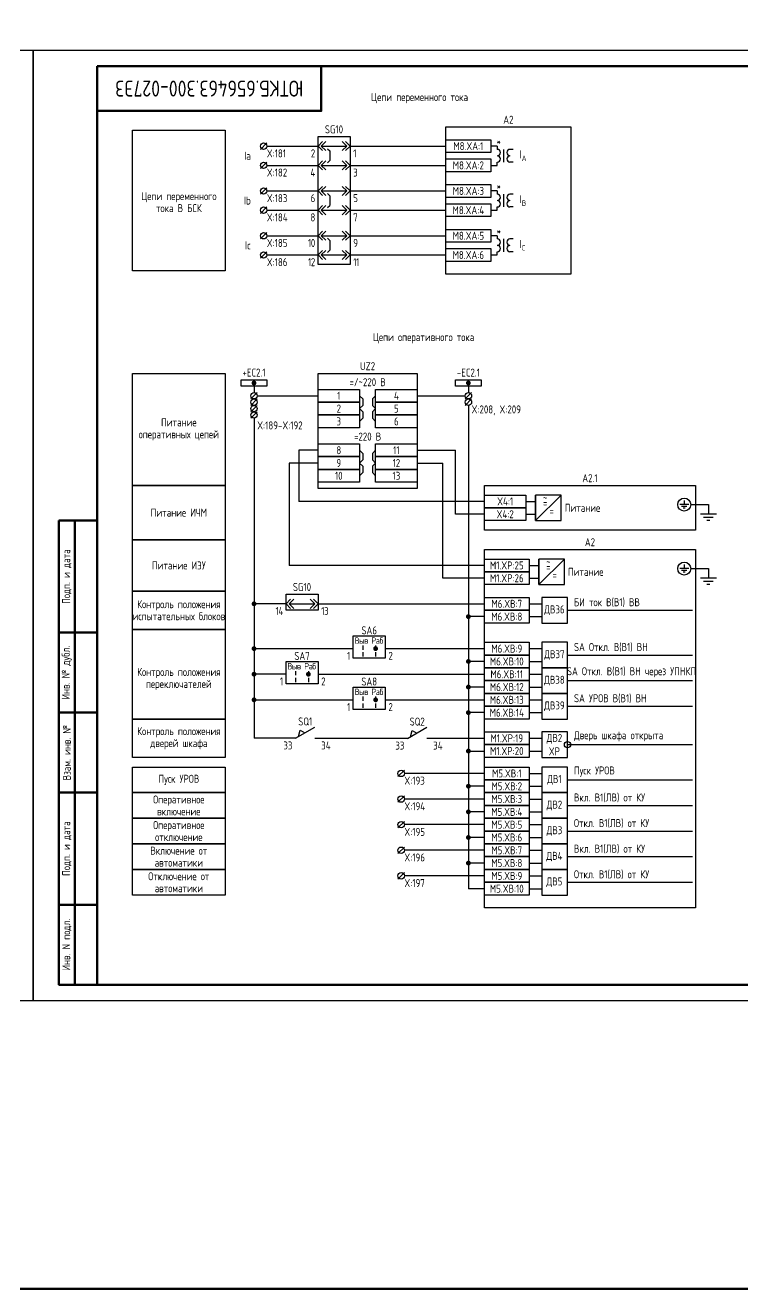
# Model space of a CAD drawing. Header units: millimetres. Extents: x -1117 to 5358, y -90 to 1610.
# Drawn here: x 1257.5 to 1481.7, y -90 to 304.8 of the extents above; entities that cross this region are included whole.
import ezdxf

# ---------------------------------------------------------------- set-up
doc = ezdxf.new("R2010")
doc.units = ezdxf.units.MM
doc.styles.add('Gost_type_A', font='GOST_A.TTF')

# ---------------------------------------------------------------- blocks, each defined once
blk = doc.blocks.new('Формат_А3')
blk.add_lwpolyline([(-420, 297), (0, 297), (0, 0), (-420, 0)], close=True)
at = {"lineweight": 50}
blk.add_lwpolyline([(-400, 292), (-5, 292), (-5, 5), (-400, 5)], close=True, dxfattribs=at)
blk = doc.blocks.new('Штамп угловой верхний')
at = {"lineweight": 50}
blk.add_lwpolyline([(0, 0), (70, 0), (70, -14), (0, -14)], close=True, dxfattribs=at)
blk = doc.blocks.new('Штамп левый нижний')
at = {"lineweight": 50}
for points in [[(-12, 145), (-7, 145), (-7, 110), (-12, 110)], [(-7, 145), (0, 145), (0, 110), (-7, 110)], [(-12, 110), (-7, 110), (-7, 85), (-12, 85)], [(-7, 110), (0, 110), (0, 85), (-7, 85)], [(-12, 85), (-7, 85), (-7, 60), (-12, 60)], [(-7, 85), (0, 85), (0, 60), (-7, 60)], [(-12, 60), (-7, 60), (-7, 25), (-12, 25)], [(-7, 60), (0, 60), (0, 25), (-7, 25)], [(-12, 25), (-7, 25), (-7, 0), (-12, 0)], [(-7, 25), (0, 25), (0, 0), (-7, 0)]]:
    blk.add_lwpolyline(points, close=True, dxfattribs=at)
at = {"char_height": 2.5, "attachment_point": 5, "rotation": 90, "style": 'Gost_type_A'}
for s, insert, width in [('Подп. и дата', (-9.5, 127.5), 35), ('Инв. № дубл.', (-9.5, 97.5), 25), ('Взам. инв. №', (-9.5, 72.5), 25), ('Подп. и дата', (-9.5, 42.5), 35), ('Инв. N подл.', (-9.5, 12.5), 25)]:
    blk.add_mtext(s, dxfattribs=dict(at, insert=insert, width=width))
blk = doc.blocks.new('POINT')
at = {"const_width": 0.75}
blk.add_lwpolyline([(-0.375, 0, 1), (0.375, 0, 1)], format="xyb", close=True, dxfattribs=at)
blk = doc.blocks.new('Шинка')
blk.add_lwpolyline([(-4, 1), (4, 1), (4, -1), (-4, -1)], close=True)
blk.add_blockref('POINT', (0, 0))
blk = doc.blocks.new('БИ_разъем')
for p, q in [((0, 0), (1.41, 1.41)), ((0, 0), (1.41, 1.41)), ((0, 0), (1.41, -1.41)), ((0, 0), (1.41, -1.41)), ((1, 0), (2.41, 1.41)), ((1, 0), (2.41, -1.41)), ((1, 0), (9, 0)), ((9, 0), (7.59, 1.41)), ((9, 0), (7.59, -1.41)), ((10, 0), (8.59, 1.41)), ((10, 0), (8.59, 1.41)), ((10, 0), (8.59, -1.41)), ((10, 0), (8.59, -1.41))]:
    blk.add_line(p, q)
blk = doc.blocks.new('БИ_перемычка')
for p, q in [((2.97, -0.79), (3.67, -1.5)), ((3.67, -1.5), (3.67, -4.5)), ((2.97, -5.21), (3.67, -4.5))]:
    blk.add_line(p, q)
blk = doc.blocks.new('Переключатель_положение')
for p, q in [((2, 1), (2, -0.34)), ((2, -1.14), (2, -2.49))]:
    blk.add_line(p, q)

msp = doc.modelspace()

# ---------------------------------------------------------------- linework, layer by layer
for p, q in [((1333, 268), (1331, 266)), ((1333, 267), (1349, 267)), ((1359, 267), (1389, 267)), ((1405, 267), (1403, 267)), ((1333, 262), (1331, 260)), ((1333, 261), (1348.83, 261)), ((1359, 261), (1389, 261)), ((1403, 261), (1405, 261)), ((1333, 254), (1331, 252)), ((1333, 253), (1348.83, 253)), ((1359, 253), (1389, 253)), ((1405, 253), (1403, 253)), ((1333, 248), (1331, 246)), ((1333, 247), (1348.83, 247)), ((1359, 247), (1389, 247)), ((1403, 247), (1405, 247)), ((1333, 240), (1331, 238)), ((1333, 239), (1348.83, 239)), ((1359, 239), (1389, 239)), ((1405, 239), (1403, 239)), ((1333, 234), (1331, 232)), ((1333, 233), (1348.83, 233)), ((1359, 233), (1389, 233)), ((1403, 233), (1405, 233)), ((1330, 190), (1328, 188)), ((1329, 193), (1329, 190)), ((1397, 190), (1395, 188)), ((1396, 193), (1396, 190)), ((1330, 188), (1328, 186)), ((1330, 186), (1328, 184)), ((1330, 189), (1349, 189)), ((1380, 189), (1395, 189)), ((1397, 188), (1395, 186)), ((1396, 186), (1396, 35)), ((1330, 184), (1328, 182)), ((1329, 182), (1329, 82)), ((1349, 172), (1343, 172)), ((1343, 172), (1343, 156)), ((1380, 172), (1392, 172)), ((1392, 152), (1392, 172)), ((1340, 168), (1340, 136)), ((1349, 168), (1340, 168)), ((1380, 168), (1388, 168)), ((1388, 132), (1388, 168)), ((1417, 150), (1417, 158)), ((1417, 150), (1425, 158)), ((1401, 156), (1343, 156)), ((1465.48, 155), (1471, 155)), ((1401, 152), (1392, 152)), ((1401, 136), (1340, 136)), ((1418, 130), (1418, 138)), ((1418, 130), (1426, 138)), ((1465.48, 135), (1471, 135)), ((1401, 132), (1388, 132)), ((1339, 124), (1329, 124)), ((1349, 124), (1401, 124)), ((1415, 124), (1419, 124)), ((1401, 120), (1396, 120)), ((1415, 120), (1419, 120)), ((1427, 122), (1466, 122)), ((1329, 110), (1360, 110)), ((1370, 110), (1401, 110)), ((1415, 110), (1419, 110)), ((1427, 108), (1466, 108)), ((1401, 106), (1396, 106)), ((1415, 106), (1419, 106)), ((1339, 102), (1329, 102)), ((1349, 102), (1401, 102)), ((1415, 102), (1419, 102)), ((1427, 100), (1466, 100)), ((1401, 98), (1396, 98)), ((1415, 98), (1419, 98)), ((1329, 94), (1360, 94)), ((1370, 94), (1401, 94)), ((1415, 94), (1419, 94)), ((1427, 92), (1466, 92)), ((1401, 90), (1396, 90)), ((1415, 90), (1419, 90)), ((1342, 82), (1348, 85.46)), ((1342.86, 82.5), (1343.43, 84.48)), ((1343.43, 84.48), (1344.87, 83.65)), ((1377, 81.95), (1383, 85.42)), ((1377.86, 82.45), (1378.43, 84.44)), ((1378.43, 84.44), (1379.87, 83.61)), ((1342, 82), (1329, 82)), ((1377, 81.95), (1348, 81.95)), ((1383, 82), (1401, 82)), ((1415, 82), (1419, 82)), ((1427, 80), (1466, 80)), ((1396, 78), (1401, 78)), ((1396, 78), (1401, 78)), ((1415, 78), (1419, 78)), ((1376, 72), (1374, 70)), ((1401, 71), (1376, 71)), ((1415, 71), (1419, 71)), ((1427, 69), (1466, 69)), ((1376, 64), (1374, 62)), ((1401, 67), (1396, 67)), ((1415, 67), (1419, 67)), ((1401, 63), (1376, 63)), ((1415, 63), (1419, 63)), ((1427, 61), (1466, 61)), ((1376, 56), (1374, 54)), ((1401, 59), (1396, 59)), ((1415, 59), (1419, 59)), ((1401, 55), (1376, 55)), ((1415, 55), (1419, 55)), ((1427, 53), (1466, 53)), ((1376, 48), (1374, 46)), ((1401, 51), (1396, 51)), ((1415, 51), (1419, 51)), ((1401, 47), (1376, 47)), ((1415, 47), (1419, 47)), ((1427, 45), (1466, 45)), ((1376, 40), (1374, 38)), ((1401, 43), (1396, 43)), ((1415, 43), (1419, 43)), ((1401, 39), (1376, 39)), ((1415, 39), (1419, 39)), ((1427, 37), (1466, 37)), ((1401, 35), (1396, 35)), ((1415, 35), (1419, 35))]:
    msp.add_line(p, q)
at = {"ltscale": 4}
for p, q in [((1405, 267), (1405, 266)), ((1405, 266.5), (1405, 266)), ((1407, 266), (1407, 262)), ((1410, 266), (1409, 266)), ((1405, 261), (1405, 262)), ((1410, 262), (1409, 262)), ((1405, 253), (1405, 252)), ((1405, 252.5), (1405, 252)), ((1407, 252), (1407, 248)), ((1410, 252), (1409, 252)), ((1405, 247), (1405, 248)), ((1410, 248), (1409, 248)), ((1405, 239), (1405, 238)), ((1405, 238.5), (1405, 238)), ((1407, 238), (1407, 234)), ((1410, 238), (1409, 238)), ((1405, 233), (1405, 234)), ((1410, 234), (1409, 234)), ((1414, 156), (1417, 156)), ((1414, 152), (1417, 152)), ((1415, 136), (1418, 136)), ((1415, 132), (1418, 132))]:
    msp.add_line(p, q, dxfattribs=at)
at = {"ltscale": 4.32}
for p, q in [((1464.89, 155), (1462.04, 155)), ((1464.32, 154.43), (1462.61, 154.43)), ((1463.46, 156.28), (1463.46, 155)), ((1471, 155), (1471, 152)), ((1463.75, 153.86), (1463.18, 153.86)), ((1473.5, 152), (1468.5, 152)), ((1472.5, 151), (1469.5, 151)), ((1471.5, 150), (1470.5, 150)), ((1464.89, 135), (1462.04, 135)), ((1464.32, 134.43), (1462.61, 134.43)), ((1463.46, 136.28), (1463.46, 135)), ((1471, 135), (1471, 132)), ((1463.75, 133.86), (1463.18, 133.86)), ((1473.5, 132), (1468.5, 132)), ((1472.5, 131), (1469.5, 131)), ((1471.5, 130), (1470.5, 130))]:
    msp.add_line(p, q, dxfattribs=at)
at = {"color": 6, "lineweight": 53}
msp.add_lwpolyline([(-1117.42, 1610), (5358, 1610), (5358, -90), (-1117.42, -90)], close=True, dxfattribs=at)
for points in [[(1389, 273), (1428, 273), (1428, 227), (1389, 227)], [(1320, 228), (1291, 228), (1291, 272), (1320, 272)], [(1349, 270), (1359, 270), (1359, 230), (1349, 230)], [(1389, 269), (1403, 269), (1403, 265), (1389, 265)], [(1389, 263), (1403, 263), (1403, 259), (1389, 259)], [(1389, 255), (1403, 255), (1403, 251), (1389, 251)], [(1389, 249), (1403, 249), (1403, 245), (1389, 245)], [(1389, 241), (1403, 241), (1403, 237), (1389, 237)], [(1389, 235), (1403, 235), (1403, 231), (1389, 231)], [(1320, 161), (1291, 161), (1291, 196), (1320, 196)], [(1349, 196), (1380, 196), (1380, 160), (1349, 160)], [(1349, 191), (1362, 191), (1362, 187), (1349, 187)], [(1367, 191), (1380, 191), (1380, 187), (1367, 187)], [(1349, 187), (1362, 187), (1362, 183), (1349, 183)], [(1367, 187), (1380, 187), (1380, 183), (1367, 183)], [(1349, 183), (1362, 183), (1362, 179), (1349, 179)], [(1367, 183), (1380, 183), (1380, 179), (1367, 179)], [(1349, 174), (1362, 174), (1362, 170), (1349, 170)], [(1367, 174), (1380, 174), (1380, 170), (1367, 170)], [(1349, 170), (1362, 170), (1362, 166), (1349, 166)], [(1367, 170), (1380, 170), (1380, 166), (1367, 166)], [(1349, 166), (1362, 166), (1362, 162), (1349, 162)], [(1367, 166), (1380, 166), (1380, 162), (1367, 162)], [(1320, 144), (1291, 144), (1291, 161), (1320, 161)], [(1401, 161), (1467, 161), (1467, 147), (1401, 147)], [(1401, 158), (1414, 158), (1414, 154), (1401, 154)], [(1401, 154), (1414, 154), (1414, 150), (1401, 150)], [(1320, 128), (1291, 128), (1291, 144), (1320, 144)], [(1401, 141), (1467, 141), (1467, 29), (1401, 29)], [(1401, 138), (1415, 138), (1415, 134), (1401, 134)], [(1401, 134), (1415, 134), (1415, 130), (1401, 130)], [(1320, 116), (1291, 116), (1291, 128), (1320, 128)], [(1339, 127), (1349, 127), (1349, 122), (1339, 122)], [(1401, 126), (1415, 126), (1415, 122), (1401, 122)], [(1401, 122), (1415, 122), (1415, 118), (1401, 118)], [(1320, 88), (1291, 88), (1291, 116), (1320, 116)], [(1360, 114), (1370, 114), (1370, 107), (1360, 107)], [(1401, 112), (1415, 112), (1415, 108), (1401, 108)], [(1401, 108), (1415, 108), (1415, 104), (1401, 104)], [(1339, 106), (1349, 106), (1349, 99), (1339, 99)], [(1401, 104), (1415, 104), (1415, 100), (1401, 100)], [(1401, 100), (1415, 100), (1415, 96), (1401, 96)], [(1360, 98), (1370, 98), (1370, 91), (1360, 91)], [(1401, 96), (1415, 96), (1415, 92), (1401, 92)], [(1401, 92), (1415, 92), (1415, 88), (1401, 88)], [(1320, 76), (1291.03, 76), (1291, 88), (1320, 88)], [(1320, 76), (1291.03, 76), (1291, 88), (1320, 88)], [(1401, 84), (1415, 84), (1415, 80), (1401, 80)], [(1401, 84), (1415, 84), (1415, 80), (1401, 80)], [(1401, 80), (1415, 80), (1415, 76), (1401, 76)], [(1320, 65), (1291, 65), (1291, 73), (1320, 73)], [(1401, 73), (1415, 73), (1415, 69), (1401, 69)], [(1401, 69), (1415, 69), (1415, 65), (1401, 65)], [(1320, 57), (1291, 57), (1291, 65), (1320, 65)], [(1401, 65), (1415, 65), (1415, 61), (1401, 61)], [(1401, 61), (1415, 61), (1415, 57), (1401, 57)], [(1320, 49), (1291, 49), (1291, 57), (1320, 57)], [(1401, 57), (1415, 57), (1415, 53), (1401, 53)], [(1401, 53), (1415, 53), (1415, 49), (1401, 49)], [(1320, 41), (1291, 41), (1291, 49), (1320, 49)], [(1401, 49), (1415, 49), (1415, 45), (1401, 45)], [(1401, 45), (1415, 45), (1415, 41), (1401, 41)], [(1320, 33), (1291, 33), (1291, 41), (1320, 41)], [(1401, 41), (1415, 41), (1415, 37), (1401, 37)], [(1401, 37), (1415, 37), (1415, 33), (1401, 33)]]:
    msp.add_lwpolyline(points, close=True)
for points in [[(1362, 189), (1363, 188), (1363, 186), (1362, 185)], [(1367, 189), (1366, 188), (1366, 186), (1367, 185)], [(1362, 185), (1363, 184), (1363, 182), (1362, 181)], [(1367, 185), (1366, 184), (1366, 182), (1367, 181)], [(1362, 172), (1363, 171), (1363, 169), (1362, 168)], [(1367, 172), (1366, 171), (1366, 169), (1367, 168)], [(1362, 168), (1363, 167), (1363, 165), (1362, 164)], [(1367, 168), (1366, 167), (1366, 165), (1367, 164)]]:
    msp.add_lwpolyline(points)
at = {"ltscale": 4}
for points in [[(1417, 150), (1425, 150), (1425, 158), (1417, 158)], [(1418, 130), (1426, 130), (1426, 138), (1418, 138)], [(1419, 118), (1427, 118), (1427, 126), (1419, 126)], [(1419, 104), (1427, 104), (1427, 112), (1419, 112)], [(1419, 96), (1427, 96), (1427, 104), (1419, 104)], [(1419, 88), (1427, 88), (1427, 96), (1419, 96)], [(1419, 76), (1427, 76), (1427, 84), (1419, 84)], [(1419, 65), (1427, 65), (1427, 73), (1419, 73)], [(1419, 57), (1427, 57), (1427, 65), (1419, 65)], [(1419, 49), (1427, 49), (1427, 57), (1419, 57)], [(1419, 41), (1427, 41), (1427, 49), (1419, 49)], [(1419, 33), (1427, 33), (1427, 41), (1419, 41)]]:
    msp.add_lwpolyline(points, close=True, dxfattribs=at)
for centre, radius in [((1332, 267), 1), ((1332, 261), 1), ((1332, 253), 1), ((1332, 247), 1), ((1332, 239), 1), ((1332, 233), 1), ((1329, 189), 1), ((1396, 189), 1), ((1329, 187), 1), ((1329, 185), 1), ((1396, 187), 1), ((1329, 183), 1), ((1463.46, 155), 2.02), ((1463.46, 135), 2.02), ((1427, 80), 1), ((1375, 71), 1), ((1375, 63), 1), ((1375, 55), 1), ((1375, 47), 1), ((1375, 39), 1)]:
    msp.add_circle(centre, radius)
for centre, start, end in [((1405, 265), 270, 90), ((1409, 265), 90, 270), ((1405, 263), 270, 90), ((1409, 263), 90, 270), ((1405, 251), 270, 90), ((1405, 249), 270, 90), ((1409, 251), 90, 270), ((1409, 249), 90, 270), ((1405, 237), 270, 90), ((1409, 237), 90, 270), ((1405, 235), 270, 90), ((1409, 235), 90, 270)]:
    msp.add_arc(centre, 1, start, end, dxfattribs=at)

# ---------------------------------------------------------------- block references
at = {"color": 1}
for name, p in [('Формат_А3', (1260, 0)), ('Формат_А3', (1680, 0)), ('Штамп левый нижний', (1280, 5))]:
    msp.add_blockref(name, p, dxfattribs=at)
for name, p in [('Штамп угловой верхний', (1280, 292)), ('БИ_разъем', (1349, 267)), ('БИ_перемычка', (1349, 267)), ('БИ_разъем', (1349, 261)), ('БИ_разъем', (1349, 253)), ('БИ_перемычка', (1349, 253)), ('БИ_разъем', (1349, 247)), ('БИ_разъем', (1349, 239)), ('БИ_перемычка', (1349, 239)), ('БИ_разъем', (1349, 233)), ('Шинка', (1329, 193)), ('Шинка', (1396, 193)), ('POINT', (1329, 124)), ('БИ_разъем', (1339, 124)), ('POINT', (1396, 120)), ('POINT', (1329, 110)), ('Переключатель_положение', (1361, 110)), ('POINT', (1367, 110)), ('Переключатель_положение', (1365, 110)), ('POINT', (1396, 106)), ('POINT', (1329, 102)), ('Переключатель_положение', (1340, 102)), ('POINT', (1346, 102)), ('Переключатель_положение', (1344, 102)), ('POINT', (1396, 98)), ('POINT', (1329, 94)), ('Переключатель_положение', (1361, 94)), ('POINT', (1367, 94)), ('Переключатель_положение', (1365, 94)), ('POINT', (1396, 90)), ('POINT', (1396, 78)), ('POINT', (1396, 78)), ('POINT', (1396, 67)), ('POINT', (1396, 59)), ('POINT', (1396, 51)), ('POINT', (1396, 43))]:
    msp.add_blockref(name, p)

# ---------------------------------------------------------------- texts
at = {"insert": (1315, 285), "char_height": 5, "width": 70, "attachment_point": 5, "rotation": 180, "style": 'Gost_type_A'}
msp.add_mtext('ЮТКБ.656463.300-027Э3', dxfattribs=at)
at = {"char_height": 2.5, "line_spacing_factor": 0.9, "style": 'Gost_type_A'}
for s, insert, width, attachment_point in [('Цепи переменного тока', (1380.75, 282), 197.5, 5), ('A2', (1408.5, 274), 39, 8), ('SG10', (1354, 271), 10, 8), ('Ia', (1328, 264), 6, 6), ('X:181', (1333, 266), 10, 1), ('{\\T0.9;2}', (1348, 266), 5, 3), ('{\\T0.9;1}', (1360, 266), 5, 1), ('X:182', (1333, 260), 10, 1), ('{\\T0.9;4}', (1348, 260), 5, 3), ('{\\T0.9;3}', (1360, 260), 5, 1), ('Цепи переменного тока В БСК', (1305.5, 249.5), 29, 5), ('Ib', (1328, 250), 6, 6), ('X:183', (1333, 252), 10, 1), ('{\\T0.9;6}', (1348, 252), 5, 3), ('{\\T0.9;5}', (1360, 252), 5, 1), ('X:184', (1333, 246), 10, 1), ('{\\T0.9;8}', (1348, 246), 5, 3), ('{\\T0.9;7}', (1360, 246), 5, 1), ('Ic', (1328, 236), 6, 6), ('X:185', (1333, 238), 10, 1), ('{\\T0.9;10}', (1348, 238), 5, 3), ('{\\T0.9;9}', (1360, 238), 5, 1), ('X:186', (1333, 232), 10, 1), ('{\\T0.9;12}', (1348, 232), 5, 3), ('{\\T0.9;11}', (1360, 232), 5, 1), ('Цепи оперативного тока', (1382, 207), 160, 5), ('UZ2', (1364.5, 197), 31, 8), ('=/~220 В', (1364.5, 192), 31, 8), ('X:208, X:209', (1397, 186), 16, 1), ('Питание\\Pоперативных цепей', (1305.5, 178.5), 29, 5), ('X:189-X:192', (1330, 181), 16, 1), ('=220 В', (1364.5, 175), 31, 8), ('A2.1', (1434, 162), 66, 8), ('Питание ИЧМ', (1305.5, 152.5), 29, 5), ('A2', (1434, 142), 66, 8), ('Питание ИЭУ', (1305.5, 136), 29, 5), ('SG10', (1344, 128), 10, 8), ('Контроль положения\\Pиспытательных блоков', (1305.5, 122), 29, 5), ('{\\T0.9;14}', (1338, 123), 5, 3), ('{\\T0.9;13}', (1350, 123), 5, 1), ('Контроль положения\\Pпереключателей', (1305.5, 100.5), 29, 5), ('Контроль положения\\Pдверей шкафа', (1305.51, 82), 28.9733, 5), ('Пуск УРОВ', (1305.5, 69), 29, 5), ('X:193', (1376, 70), 8, 1), ('Оперативное включение ', (1305.5, 61), 29, 5), ('X:194', (1376, 62), 8, 1), ('Оперативное отключение ', (1305.5, 53), 29, 5), ('X:195', (1376, 54), 8, 1), ('Включение от автоматики ', (1305.5, 45), 29, 5), ('X:196', (1376, 46), 8, 1), ('Отключение от автоматики ', (1305.5, 37), 29, 5), ('X:197', (1376, 38), 8, 1)]:
    msp.add_mtext(s, dxfattribs=dict(at, insert=insert, width=width, attachment_point=attachment_point))
at = {"style": 'Gost_type_A'}
for s, insert, char_height, width, attachment_point in [('*', (1405.5, 268.5), 2.5, 3, 5), ('M8.XA:1', (1396, 267), 2.5, 14, 5), ('\\A1;I{\\H0.7x;\\S^ A;}', (1412, 264), 2.5, 8, 4), ('M8.XA:2', (1395.99, 261), 2.5, 14.018, 5), ('M8.XA:3', (1396, 253), 2.5, 14, 5), ('*', (1405.5, 254.5), 2.5, 3, 5), ('\\A1;I{\\H0.7x;\\S^ B ;}', (1412, 250), 2.5, 8, 4), ('M8.XA:4', (1395.99, 246.99), 2.5, 14.018, 5), ('M8.XA:5', (1396, 239), 2.5, 14, 5), ('*', (1405.5, 240.5), 2.5, 3, 5), ('\\A1;I{\\H0.7x;\\S^ C ;}', (1412, 236), 2.5, 8, 4), ('M8.XA:6', (1395.99, 232.99), 2.5, 14.018, 5), ('+EC2.1', (1329, 195), 2.5, 10, 8), ('-EC2.1', (1396, 195), 2.5, 10, 8), ('1', (1355.5, 189), 2.5, 13, 5), ('4', (1373.5, 189), 2.5, 13, 5), ('2', (1355.5, 185), 2.5, 13, 5), ('5', (1373.5, 185), 2.5, 13, 5), ('3', (1355.5, 181), 2.5, 13, 5), ('6', (1373.5, 181), 2.5, 13, 5), ('8', (1355.5, 172), 2.5, 13, 5), ('11', (1373.5, 172), 2.5, 13, 5), ('9', (1355.5, 168), 2.5, 13, 5), ('12', (1373.5, 168), 2.5, 13, 5), ('10', (1355.5, 164), 2.5, 13, 5), ('13', (1373.5, 164), 2.5, 13, 5), ('X4:1', (1407.5, 156), 2.5, 13, 5), ('~', (1420, 157.03), 2.5, 2.7, 5), ('=', (1420, 155.53), 2.5, 6, 5), ('Питание', (1431.67, 153.99), 2.5, 11.3452, 5), ('X4:2', (1407.5, 152), 2.5, 13, 5), ('=', (1422, 153), 2.5, 6, 5), ('M1.XP:25', (1408, 136), 2.5, 13.9956, 5), ('~', (1421, 137.03), 2.5, 2.7, 5), ('=', (1421, 135.53), 2.5, 6, 5), ('Питание', (1432.67, 133.99), 2.5, 11.3452, 5), ('M1.XP:26', (1408, 132), 2.5, 13.9956, 5), ('=', (1423, 133), 2.5, 6, 5), ('M6.XВ:7', (1408, 124), 2.5, 14, 5), ('ДВ36', (1422.88, 122), 2.5, 7.7588, 5), ('БИ ток В(В1) ВВ', (1429, 123), 2.5, 27.7075, 7), ('M6.XВ:8', (1408, 120), 2.5, 14, 5), ('SA6', (1365, 114.46), 2.5, 10, 8), ('{\\T0.9;Выв}', (1362.5, 112.5), 2, 5, 5), ('{\\T0.9;Раб}', (1367.5, 112.5), 2, 5, 5), ('M6.XВ:9', (1408, 110), 2.5, 14, 5), ('SA Откл. В(В1) ВН', (1429, 109), 2.5, 29.9638, 7), ('SA7', (1344, 106.46), 2.5, 10, 8), ('{\\T0.9;1}', (1359, 109), 2.5, 5, 3), ('{\\T0.9;2}', (1371, 109), 2.5, 5, 1), ('M6.XВ:10', (1408, 106), 2.5, 14, 5), ('ДВ37', (1422.88, 108), 2.5, 7.7588, 5), ('{\\T0.9;Выв}', (1341.5, 104.5), 2, 5, 5), ('{\\T0.9;Раб}', (1346.5, 104.5), 2, 5, 5), ('M6.XВ:11', (1408, 102), 2.5, 14, 5), ('\\pxt11;SA Откл. В(В1) ВН через УПНКП', (1447, 101), 2.5, 40, 8), ('{\\T0.9;1}', (1338, 101), 2.5, 5, 3), ('SA8', (1365, 98.46), 2.5, 10, 8), ('M6.XВ:12', (1408, 98), 2.5, 14, 5), ('ДВ38', (1422.88, 100), 2.5, 7.7588, 5), ('{\\T0.9;Выв}', (1362.5, 96.5), 2, 5, 5), ('{\\T0.9;Раб}', (1367.5, 96.5), 2, 5, 5), ('M6.XВ:13', (1408, 94), 2.5, 14, 5), ('\\pxt11;SA УРОВ В(В1) ВН', (1429, 93), 2.5, 32.2713, 7), ('{\\T0.9;1}', (1359, 93), 2.5, 5, 3), ('{\\T0.9;2}', (1371, 93), 2.5, 5, 1), ('M6.XВ:14', (1408, 90), 2.5, 14, 5), ('ДВ39', (1422.88, 92), 2.5, 7.7588, 5), ('SQ1', (1345, 86), 2.5, 10, 8), ('SQ2', (1380, 85.95), 2.5, 10, 8), ('M1.XP:19', (1408, 82), 2.5, 14, 5), ('ДВ2 XP', (1422.88, 80), 2.5, 7.7588, 5), ('Дверь шкафа открыта', (1429, 81), 2.5, 35.9749, 7), ('33', (1341, 81), 2.5, 6, 3), ('34', (1350, 81), 2.5, 6, 1), ('33', (1376, 80.95), 2.5, 6, 3), ('34', (1385, 80.95), 2.5, 6, 1), ('M1.XP:20', (1408, 78), 2.5, 14, 5), ('M5.XВ:1', (1408, 71), 2.5, 14, 5), ('Пуск УРОВ', (1429, 70), 2.5, 30.8621, 7), ('M5.XВ:2', (1408, 67), 2.5, 14, 5), ('ДВ1', (1422.88, 69), 2.5, 7.7588, 5), ('M5.XВ:3', (1408, 63), 2.5, 14, 5), ('Вкл. В1(ЛВ) от КУ', (1429, 62), 2.5, 38.5025, 7), ('M5.XВ:4', (1408, 59), 2.5, 14, 5), ('ДВ2', (1422.88, 61), 2.5, 7.7588, 5), ('M5.XВ:5', (1408, 55), 2.5, 14, 5), ('Откл. В1(ЛВ) от КУ', (1429, 54), 2.5, 27.8465, 7), ('M5.XВ:6', (1408, 51), 2.5, 14, 5), ('ДВ3', (1422.88, 53), 2.5, 7.7588, 5), ('M5.XВ:7', (1408, 47), 2.5, 14, 5), ('Вкл. В1(ЛВ) от КУ', (1429, 46), 2.5, 27.8465, 7), ('M5.XВ:8', (1408, 43), 2.5, 14, 5), ('ДВ4', (1422.88, 45), 2.5, 7.7588, 5), ('M5.XВ:9', (1408, 39), 2.5, 14, 5), ('Откл. В1(ЛВ) от КУ', (1429, 38), 2.5, 27.8465, 7), ('M5.XВ:10', (1408, 35), 2.5, 14, 5), ('ДВ5', (1422.88, 37), 2.5, 7.7588, 5)]:
    msp.add_mtext(s, dxfattribs=dict(at, insert=insert, char_height=char_height, width=width, attachment_point=attachment_point))
at = {"insert": (1350, 101), "char_height": 2.5, "attachment_point": 1, "style": 'Gost_type_A'}
msp.add_mtext('{\\T0.9;2}', dxfattribs=at)

doc.saveas('drawing.dxf')
